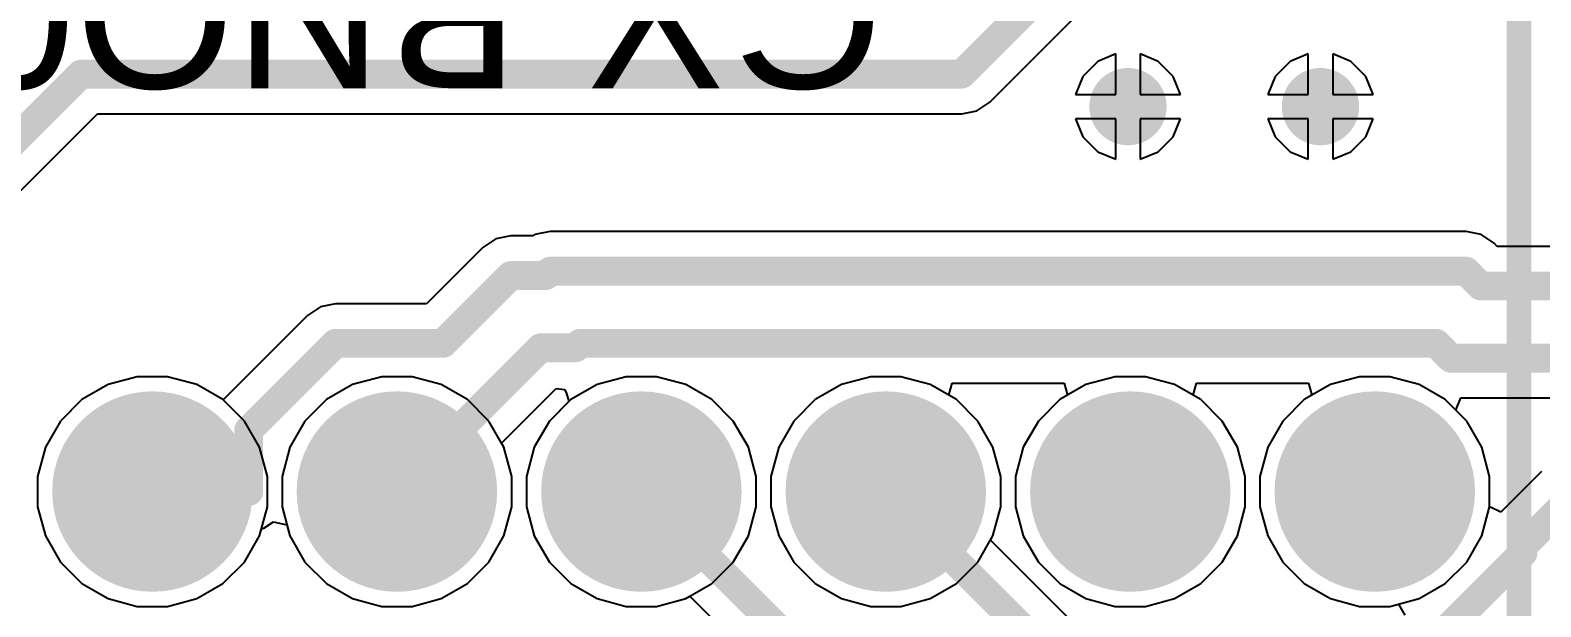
# Model space of a CAD drawing. Header units: inches. Extents: x -0.01 to 4.3, y -0.01 to 7.88.
# Drawn here: x 1.953 to 2.57, y 3.693 to 3.929 of the extents above; entities that cross this region are included whole.
import ezdxf

# ---------------------------------------------------------------- set-up
doc = ezdxf.new("R2010")
doc.units = ezdxf.units.IN
doc.header["$MEASUREMENT"] = 0
for name, color, linetype in [('Bottom Layer', 5, 'Continuous'), ('Bottom Solder', 6, 'Continuous'), ('Multi-Layer', 9, 'Continuous'), ('Pad Holes', 156, 'Continuous'), ('Top Layer', 1, 'Continuous'), ('Top Overlay', 2, 'Continuous'), ('Top Solder', 216, 'Continuous'), ('Via Holes', 16, 'Continuous')]:
    doc.layers.add(name, color=color, linetype=linetype)
doc.styles.add('Arial', font='', dxfattribs={"height": 0.2})
doc.styles.get('Arial').set_extended_font_data('Arial')

# ---------------------------------------------------------------- blocks, each defined once
blk = doc.blocks.new('GY_BNO055_______5')
at = {"layer": 'Bottom Layer'}
h = blk.add_hatch(color=5, dxfattribs=at)
edge = h.paths.add_edge_path()
edge.add_arc((0, 0.5), 0.037, 0, 360)
h = blk.add_hatch(color=5, dxfattribs=at)
edge = h.paths.add_edge_path()
edge.add_arc((0, 0.4), 0.037, 0, 360)
h = blk.add_hatch(color=5, dxfattribs=at)
edge = h.paths.add_edge_path()
edge.add_arc((0, 0.3), 0.037, 0, 360)
h = blk.add_hatch(color=5, dxfattribs=at)
edge = h.paths.add_edge_path()
edge.add_arc((0, 0.2), 0.037, 0, 360)
h = blk.add_hatch(color=5, dxfattribs=at)
edge = h.paths.add_edge_path()
edge.add_arc((0, 0.1), 0.037, 0, 360)
h = blk.add_hatch(color=5, dxfattribs=at)
edge = h.paths.add_edge_path()
edge.add_arc((0, 0), 0.037, 0, 360)
at = {"layer": 'Bottom Solder'}
h = blk.add_hatch(color=6, dxfattribs=at)
edge = h.paths.add_edge_path()
edge.add_arc((0, 0.5), 0.041, 0, 360)
h = blk.add_hatch(color=6, dxfattribs=at)
edge = h.paths.add_edge_path()
edge.add_arc((0, 0.4), 0.041, 0, 360)
h = blk.add_hatch(color=6, dxfattribs=at)
edge = h.paths.add_edge_path()
edge.add_arc((0, 0.3), 0.041, 0, 360)
h = blk.add_hatch(color=6, dxfattribs=at)
edge = h.paths.add_edge_path()
edge.add_arc((0, 0.2), 0.041, 0, 360)
h = blk.add_hatch(color=6, dxfattribs=at)
edge = h.paths.add_edge_path()
edge.add_arc((0, 0.1), 0.041, 0, 360)
h = blk.add_hatch(color=6, dxfattribs=at)
edge = h.paths.add_edge_path()
edge.add_arc((0, 0), 0.041, 0, 360)
at = {"layer": 'Multi-Layer'}
h = blk.add_hatch(color=9, dxfattribs=at)
edge = h.paths.add_edge_path()
edge.add_arc((0, 0.5), 0.037, 0, 360)
h = blk.add_hatch(color=9, dxfattribs=at)
edge = h.paths.add_edge_path()
edge.add_arc((0, 0.4), 0.037, 0, 360)
h = blk.add_hatch(color=9, dxfattribs=at)
edge = h.paths.add_edge_path()
edge.add_arc((0, 0.3), 0.037, 0, 360)
h = blk.add_hatch(color=9, dxfattribs=at)
edge = h.paths.add_edge_path()
edge.add_arc((0, 0.2), 0.037, 0, 360)
h = blk.add_hatch(color=9, dxfattribs=at)
edge = h.paths.add_edge_path()
edge.add_arc((0, 0.1), 0.037, 0, 360)
h = blk.add_hatch(color=9, dxfattribs=at)
edge = h.paths.add_edge_path()
edge.add_arc((0, 0), 0.037, 0, 360)
at = {"layer": 'Pad Holes'}
h = blk.add_hatch(color=7, dxfattribs=at)
edge = h.paths.add_edge_path()
edge.add_arc((0, 0.5), 0.02, 0, 360)
h = blk.add_hatch(color=7, dxfattribs=at)
edge = h.paths.add_edge_path()
edge.add_arc((0, 0.4), 0.02, 0, 360)
h = blk.add_hatch(color=7, dxfattribs=at)
edge = h.paths.add_edge_path()
edge.add_arc((0, 0.3), 0.02, 0, 360)
h = blk.add_hatch(color=7, dxfattribs=at)
edge = h.paths.add_edge_path()
edge.add_arc((0, 0.2), 0.02, 0, 360)
h = blk.add_hatch(color=7, dxfattribs=at)
edge = h.paths.add_edge_path()
edge.add_arc((0, 0.1), 0.02, 0, 360)
h = blk.add_hatch(color=7, dxfattribs=at)
edge = h.paths.add_edge_path()
edge.add_arc((0, 0), 0.02, 0, 360)
at = {"layer": 'Top Layer'}
h = blk.add_hatch(color=1, dxfattribs=at)
edge = h.paths.add_edge_path()
edge.add_arc((0, 0.5), 0.037, 0, 360)
h = blk.add_hatch(color=1, dxfattribs=at)
edge = h.paths.add_edge_path()
edge.add_arc((0, 0.4), 0.037, 0, 360)
h = blk.add_hatch(color=1, dxfattribs=at)
edge = h.paths.add_edge_path()
edge.add_arc((0, 0.3), 0.037, 0, 360)
h = blk.add_hatch(color=1, dxfattribs=at)
edge = h.paths.add_edge_path()
edge.add_arc((0, 0.2), 0.037, 0, 360)
h = blk.add_hatch(color=1, dxfattribs=at)
edge = h.paths.add_edge_path()
edge.add_arc((0, 0.1), 0.037, 0, 360)
h = blk.add_hatch(color=1, dxfattribs=at)
edge = h.paths.add_edge_path()
edge.add_arc((0, 0), 0.037, 0, 360)
at = {"layer": 'Top Solder'}
h = blk.add_hatch(color=216, dxfattribs=at)
edge = h.paths.add_edge_path()
edge.add_arc((0, 0.5), 0.041, 0, 360)
h = blk.add_hatch(color=216, dxfattribs=at)
edge = h.paths.add_edge_path()
edge.add_arc((0, 0.4), 0.041, 0, 360)
h = blk.add_hatch(color=216, dxfattribs=at)
edge = h.paths.add_edge_path()
edge.add_arc((0, 0.3), 0.041, 0, 360)
h = blk.add_hatch(color=216, dxfattribs=at)
edge = h.paths.add_edge_path()
edge.add_arc((0, 0.2), 0.041, 0, 360)
h = blk.add_hatch(color=216, dxfattribs=at)
edge = h.paths.add_edge_path()
edge.add_arc((0, 0.1), 0.041, 0, 360)
h = blk.add_hatch(color=216, dxfattribs=at)
edge = h.paths.add_edge_path()
edge.add_arc((0, 0), 0.041, 0, 360)
at = {"layer": 'Top Overlay'}
blk.add_lwpolyline([(-0.059, -0.059, 0.01, 0.01, 0), (0.419, -0.059, 0.01, 0.01, 0)], format="xyseb", dxfattribs=at)
at = {"layer": 'Top Overlay', "style": 'Arial'}
blk.add_text('GY-BNO055', height=0.06, rotation=90, dxfattribs=at).set_placement((0.225, 0.201))

msp = doc.modelspace()

# ---------------------------------------------------------------- hatches: boundary and pattern name
at = {"layer": 'Bottom Layer'}
h = msp.add_hatch(color=5, dxfattribs=at)
edge = h.paths.add_edge_path()
edge.add_arc((2.40157, 3.89764), 0.01181, 0, 360)
h = msp.add_hatch(color=5, dxfattribs=at)
edge = h.paths.add_edge_path()
edge.add_arc((2.48032, 3.89764), 0.01181, 0, 360)
at = {"layer": 'Bottom Solder'}
h = msp.add_hatch(color=6, dxfattribs=at)
edge = h.paths.add_edge_path()
edge.add_arc((2.40157, 3.89764), 0.01581, 0, 360)
h = msp.add_hatch(color=6, dxfattribs=at)
edge = h.paths.add_edge_path()
edge.add_arc((2.48032, 3.89764), 0.01581, 0, 360)
at = {"layer": 'Top Layer'}
h = msp.add_hatch(color=1, dxfattribs=at)
edge = h.paths.add_edge_path()
edge.add_arc((2.40157, 3.89764), 0.01181, 0, 360)
h = msp.add_hatch(color=1, dxfattribs=at)
edge = h.paths.add_edge_path()
edge.add_arc((2.48032, 3.89764), 0.01181, 0, 360)
at = {"layer": 'Top Solder'}
h = msp.add_hatch(color=216, dxfattribs=at)
edge = h.paths.add_edge_path()
edge.add_arc((2.40157, 3.89764), 0.01581, 0, 360)
h = msp.add_hatch(color=216, dxfattribs=at)
edge = h.paths.add_edge_path()
edge.add_arc((2.48032, 3.89764), 0.01581, 0, 360)
at = {"layer": 'Via Holes'}
h = msp.add_hatch(color=7, dxfattribs=at)
edge = h.paths.add_edge_path()
edge.add_arc((2.40157, 3.89764), 0.00591, 0, 360)
h = msp.add_hatch(color=7, dxfattribs=at)
edge = h.paths.add_edge_path()
edge.add_arc((2.48032, 3.89764), 0.00591, 0, 360)

# ---------------------------------------------------------------- linework, layer by layer
at = {"layer": 'Bottom Layer'}
for p, q in [((2.39657, 3.91917), (2.38922, 3.91613)), ((2.39657, 3.90264), (2.39657, 3.91917)), ((2.41393, 3.91613), (2.40657, 3.91917)), ((2.40657, 3.91917), (2.40657, 3.90264)), ((2.47532, 3.91917), (2.46796, 3.91613)), ((2.47532, 3.90264), (2.47532, 3.91917)), ((2.49267, 3.91613), (2.48531, 3.91917)), ((2.48531, 3.91917), (2.48531, 3.90264)), ((2.38922, 3.91613), (2.38308, 3.90999)), ((2.42007, 3.90999), (2.41393, 3.91613)), ((2.46796, 3.91613), (2.46182, 3.90999)), ((2.49881, 3.90999), (2.49267, 3.91613)), ((2.38308, 3.90999), (2.38004, 3.90264)), ((2.42311, 3.90264), (2.42007, 3.90999)), ((2.46182, 3.90999), (2.45878, 3.90264)), ((2.50185, 3.90264), (2.49881, 3.90999)), ((2.38004, 3.90264), (2.39657, 3.90264)), ((2.40657, 3.90264), (2.42311, 3.90264)), ((2.45878, 3.90264), (2.47532, 3.90264)), ((2.48531, 3.90264), (2.50185, 3.90264)), ((2.39657, 3.89264), (2.38004, 3.89264)), ((2.38004, 3.89264), (2.38308, 3.88528)), ((2.39657, 3.8761), (2.39657, 3.89264)), ((2.42311, 3.89264), (2.40657, 3.89264)), ((2.40657, 3.89264), (2.40657, 3.8761)), ((2.42007, 3.88528), (2.42311, 3.89264)), ((2.47532, 3.89264), (2.45878, 3.89264)), ((2.45878, 3.89264), (2.46182, 3.88528)), ((2.47532, 3.8761), (2.47532, 3.89264)), ((2.50185, 3.89264), (2.48531, 3.89264)), ((2.48531, 3.89264), (2.48531, 3.8761)), ((2.49881, 3.88528), (2.50185, 3.89264)), ((2.38308, 3.88528), (2.38922, 3.87915)), ((2.41393, 3.87915), (2.42007, 3.88528)), ((2.46182, 3.88528), (2.46796, 3.87915)), ((2.49267, 3.87915), (2.49881, 3.88528)), ((2.38922, 3.87915), (2.39657, 3.8761)), ((2.40657, 3.8761), (2.41393, 3.87915)), ((2.46796, 3.87915), (2.47532, 3.8761)), ((2.48531, 3.8761), (2.49267, 3.87915)), ((1.98438, 3.78395), (1.97366, 3.77777)), ((1.99633, 3.78716), (1.98438, 3.78395)), ((2.00871, 3.78716), (1.99633, 3.78716)), ((2.02066, 3.78395), (2.00871, 3.78716)), ((2.03138, 3.77777), (2.02066, 3.78395)), ((2.08438, 3.78395), (2.07366, 3.77777)), ((2.09633, 3.78716), (2.08438, 3.78395)), ((2.10871, 3.78716), (2.09633, 3.78716)), ((2.12066, 3.78395), (2.10871, 3.78716)), ((2.13138, 3.77777), (2.12066, 3.78395)), ((2.18438, 3.78395), (2.17366, 3.77777)), ((2.19633, 3.78716), (2.18438, 3.78395)), ((2.20871, 3.78716), (2.19633, 3.78716)), ((2.22066, 3.78395), (2.20871, 3.78716)), ((2.23138, 3.77777), (2.22066, 3.78395)), ((2.28438, 3.78395), (2.27366, 3.77777)), ((2.29633, 3.78716), (2.28438, 3.78395)), ((2.30871, 3.78716), (2.29633, 3.78716)), ((2.32066, 3.78395), (2.30871, 3.78716)), ((2.33138, 3.77777), (2.32066, 3.78395)), ((2.38438, 3.78395), (2.37366, 3.77777)), ((2.39633, 3.78716), (2.38438, 3.78395)), ((2.40871, 3.78716), (2.39633, 3.78716)), ((2.42066, 3.78395), (2.40871, 3.78716)), ((2.43138, 3.77777), (2.42066, 3.78395)), ((2.48438, 3.78395), (2.47366, 3.77777)), ((2.49633, 3.78716), (2.48438, 3.78395)), ((2.50871, 3.78716), (2.49633, 3.78716)), ((2.52066, 3.78395), (2.50871, 3.78716)), ((2.53138, 3.77777), (2.52066, 3.78395)), ((1.97366, 3.77777), (1.96491, 3.76902)), ((2.04013, 3.76902), (2.03138, 3.77777)), ((2.07366, 3.77777), (2.06491, 3.76902)), ((2.14013, 3.76902), (2.13138, 3.77777)), ((2.17366, 3.77777), (2.16491, 3.76902)), ((2.24013, 3.76902), (2.23138, 3.77777)), ((2.27366, 3.77777), (2.26491, 3.76902)), ((2.34013, 3.76902), (2.33138, 3.77777)), ((2.37366, 3.77777), (2.36491, 3.76902)), ((2.44013, 3.76902), (2.43138, 3.77777)), ((2.47366, 3.77777), (2.46491, 3.76902)), ((2.54013, 3.76902), (2.53138, 3.77777)), ((1.96491, 3.76902), (1.95872, 3.7583)), ((2.04632, 3.7583), (2.04013, 3.76902)), ((2.06491, 3.76902), (2.05872, 3.7583)), ((2.14632, 3.7583), (2.14013, 3.76902)), ((2.16491, 3.76902), (2.15872, 3.7583)), ((2.24632, 3.7583), (2.24013, 3.76902)), ((2.26491, 3.76902), (2.25872, 3.7583)), ((2.34632, 3.7583), (2.34013, 3.76902)), ((2.36491, 3.76902), (2.35872, 3.7583)), ((2.44632, 3.7583), (2.44013, 3.76902)), ((2.46491, 3.76902), (2.45872, 3.7583)), ((2.54632, 3.7583), (2.54013, 3.76902)), ((1.95872, 3.7583), (1.95552, 3.74635)), ((2.04952, 3.74635), (2.04632, 3.7583)), ((2.05872, 3.7583), (2.05552, 3.74635)), ((2.14952, 3.74635), (2.14632, 3.7583)), ((2.15872, 3.7583), (2.15552, 3.74635)), ((2.24952, 3.74635), (2.24632, 3.7583)), ((2.25872, 3.7583), (2.25552, 3.74635)), ((2.34952, 3.74635), (2.34632, 3.7583)), ((2.35872, 3.7583), (2.35552, 3.74635)), ((2.44952, 3.74635), (2.44632, 3.7583)), ((2.45872, 3.7583), (2.45552, 3.74635)), ((2.54952, 3.74635), (2.54632, 3.7583)), ((1.95552, 3.74635), (1.95552, 3.73397)), ((2.04952, 3.73397), (2.04952, 3.74635)), ((2.05552, 3.74635), (2.05552, 3.73397)), ((2.14952, 3.73397), (2.14952, 3.74635)), ((2.15552, 3.74635), (2.15552, 3.73397)), ((2.24952, 3.73397), (2.24952, 3.74635)), ((2.25552, 3.74635), (2.25552, 3.73397)), ((2.34952, 3.73397), (2.34952, 3.74635)), ((2.35552, 3.74635), (2.35552, 3.73397)), ((2.44952, 3.73397), (2.44952, 3.74635)), ((2.45552, 3.74635), (2.45552, 3.73397)), ((2.54952, 3.73422), (2.54952, 3.74635)), ((2.57078, 3.74841), (2.55409, 3.73173)), ((1.95552, 3.73397), (1.95872, 3.72202)), ((2.04632, 3.72202), (2.04952, 3.73397)), ((2.05552, 3.73397), (2.05872, 3.72202)), ((2.14632, 3.72202), (2.14952, 3.73397)), ((2.15552, 3.73397), (2.15872, 3.72202)), ((2.24632, 3.72202), (2.24952, 3.73397)), ((2.25552, 3.73397), (2.25872, 3.72202)), ((2.34632, 3.72202), (2.34952, 3.73397)), ((2.35552, 3.73397), (2.35872, 3.72202)), ((2.44632, 3.72202), (2.44952, 3.73397)), ((2.45552, 3.73397), (2.45872, 3.72202)), ((2.55013, 3.73367), (2.54952, 3.73422)), ((2.55409, 3.73173), (2.55013, 3.73367)), ((1.95872, 3.72202), (1.96491, 3.7113)), ((2.04013, 3.7113), (2.04632, 3.72202)), ((2.05872, 3.72202), (2.06491, 3.7113)), ((2.14013, 3.7113), (2.14632, 3.72202)), ((2.15872, 3.72202), (2.16491, 3.7113)), ((2.24013, 3.7113), (2.24632, 3.72202)), ((2.25872, 3.72202), (2.26491, 3.7113)), ((2.34013, 3.7113), (2.34632, 3.72202)), ((2.35872, 3.72202), (2.36491, 3.7113)), ((2.44013, 3.7113), (2.44632, 3.72202)), ((2.45872, 3.72202), (2.46491, 3.7113)), ((1.96491, 3.7113), (1.97366, 3.70255)), ((2.03138, 3.70255), (2.04013, 3.7113)), ((2.06491, 3.7113), (2.07366, 3.70255)), ((2.13138, 3.70255), (2.14013, 3.7113)), ((2.16491, 3.7113), (2.17366, 3.70255)), ((2.23138, 3.70255), (2.24013, 3.7113)), ((2.26491, 3.7113), (2.27366, 3.70255)), ((2.33138, 3.70255), (2.34013, 3.7113)), ((2.36491, 3.7113), (2.37366, 3.70255)), ((2.43138, 3.70255), (2.44013, 3.7113)), ((2.46491, 3.7113), (2.47366, 3.70255)), ((1.97366, 3.70255), (1.98438, 3.69636)), ((2.02066, 3.69636), (2.03138, 3.70255)), ((2.07366, 3.70255), (2.08438, 3.69636)), ((2.12066, 3.69636), (2.13138, 3.70255)), ((2.17366, 3.70255), (2.18438, 3.69636)), ((2.22066, 3.69636), (2.23138, 3.70255)), ((2.27366, 3.70255), (2.28438, 3.69636)), ((2.32066, 3.69636), (2.33138, 3.70255)), ((2.37366, 3.70255), (2.38438, 3.69636)), ((2.42066, 3.69636), (2.43138, 3.70255)), ((2.47366, 3.70255), (2.48438, 3.69636)), ((1.98438, 3.69636), (1.99633, 3.69316)), ((2.00871, 3.69316), (2.02066, 3.69636)), ((2.08438, 3.69636), (2.09633, 3.69316)), ((2.10871, 3.69316), (2.12066, 3.69636)), ((2.18438, 3.69636), (2.19633, 3.69316)), ((2.20871, 3.69316), (2.22066, 3.69636)), ((2.28438, 3.69636), (2.29633, 3.69316)), ((2.30871, 3.69316), (2.32066, 3.69636)), ((2.38438, 3.69636), (2.39633, 3.69316)), ((2.40871, 3.69316), (2.42066, 3.69636)), ((2.48438, 3.69636), (2.49633, 3.69316)), ((1.99633, 3.69316), (2.00871, 3.69316)), ((2.09633, 3.69316), (2.10871, 3.69316)), ((2.19633, 3.69316), (2.20871, 3.69316)), ((2.29633, 3.69316), (2.30871, 3.69316)), ((2.39633, 3.69316), (2.40871, 3.69316)), ((2.49633, 3.69316), (2.50871, 3.69316)), ((2.50871, 3.69316), (2.51218, 3.69409)), ((2.51218, 3.69409), (2.51476, 3.6896))]:
    msp.add_line(p, q, dxfattribs=at)
for points in [[(2.56314, 3.71784, 0.01181, 0.01181, 0), (2.587, 3.7417, 0.01181, 0.01181, 0)], [(2.52763, 3.67954, 0.01181, 0.01181, 0), (2.56314, 3.71505, 0.01181, 0.01181, 0)], [(2.56314, 3.71505, 0.01181, 0.01181, 0), (2.56314, 3.71784, 0.01181, 0.01181, 0)]]:
    msp.add_lwpolyline(points, format="xyseb", dxfattribs=at)
for points in [[(2.56019, 3.71784, 0.00591, 0.00591, 1), (2.56609, 3.71784, 0.00591, 0.00591, 1)], [(2.56019, 3.71784, 0.00591, 0.00591, 1), (2.56609, 3.71784, 0.00591, 0.00591, 1)], [(2.56019, 3.71505, 0.00591, 0.00591, 1), (2.56609, 3.71505, 0.00591, 0.00591, 1)], [(2.56019, 3.71505, 0.00591, 0.00591, 1), (2.56609, 3.71505, 0.00591, 0.00591, 1)]]:
    msp.add_lwpolyline(points, format="xyseb", close=True, dxfattribs=at)
at = {"layer": 'Top Layer'}
for p, q in [((2.34502, 3.89949), (2.72624, 4.2807)), ((2.39657, 3.91917), (2.38922, 3.91613)), ((2.39657, 3.90264), (2.39657, 3.91917)), ((2.41393, 3.91613), (2.40657, 3.91917)), ((2.40657, 3.91917), (2.40657, 3.90264)), ((2.47532, 3.91917), (2.46796, 3.91613)), ((2.47532, 3.90264), (2.47532, 3.91917)), ((2.49267, 3.91613), (2.48531, 3.91917)), ((2.48531, 3.91917), (2.48531, 3.90264)), ((2.38922, 3.91613), (2.38308, 3.90999)), ((2.42007, 3.90999), (2.41393, 3.91613)), ((2.46796, 3.91613), (2.46182, 3.90999)), ((2.49881, 3.90999), (2.49267, 3.91613)), ((2.38308, 3.90999), (2.38004, 3.90264)), ((2.42311, 3.90264), (2.42007, 3.90999)), ((2.46182, 3.90999), (2.45878, 3.90264)), ((2.50185, 3.90264), (2.49881, 3.90999)), ((2.33976, 3.89597), (2.34502, 3.89949)), ((2.38004, 3.90264), (2.39657, 3.90264)), ((2.40657, 3.90264), (2.42311, 3.90264)), ((2.45878, 3.90264), (2.47532, 3.90264)), ((2.48531, 3.90264), (2.50185, 3.90264)), ((1.84532, 3.76002), (1.98003, 3.89474)), ((1.98003, 3.89474), (2.33355, 3.89474)), ((2.33355, 3.89474), (2.33976, 3.89597)), ((2.39657, 3.89264), (2.38004, 3.89264)), ((2.38004, 3.89264), (2.38308, 3.88528)), ((2.39657, 3.8761), (2.39657, 3.89264)), ((2.42311, 3.89264), (2.40657, 3.89264)), ((2.40657, 3.89264), (2.40657, 3.8761)), ((2.42007, 3.88528), (2.42311, 3.89264)), ((2.47532, 3.89264), (2.45878, 3.89264)), ((2.45878, 3.89264), (2.46182, 3.88528)), ((2.47532, 3.8761), (2.47532, 3.89264)), ((2.50185, 3.89264), (2.48531, 3.89264)), ((2.48531, 3.89264), (2.48531, 3.8761)), ((2.49881, 3.88528), (2.50185, 3.89264)), ((2.38308, 3.88528), (2.38922, 3.87915)), ((2.41393, 3.87915), (2.42007, 3.88528)), ((2.46182, 3.88528), (2.46796, 3.87915)), ((2.49267, 3.87915), (2.49881, 3.88528)), ((2.38922, 3.87915), (2.39657, 3.8761)), ((2.40657, 3.8761), (2.41393, 3.87915)), ((2.46796, 3.87915), (2.47532, 3.8761)), ((2.48531, 3.8761), (2.49267, 3.87915)), ((2.14293, 3.84351), (2.13766, 3.83999)), ((2.14913, 3.84474), (2.14293, 3.84351)), ((2.15816, 3.84474), (2.14913, 3.84474)), ((2.15897, 3.84529), (2.15816, 3.84474)), ((2.16518, 3.84652), (2.15897, 3.84529)), ((2.53986, 3.84652), (2.16518, 3.84652)), ((2.54607, 3.84529), (2.53986, 3.84652)), ((2.55133, 3.84177), (2.54607, 3.84529)), ((2.13766, 3.83999), (2.11467, 3.817)), ((2.55265, 3.84045), (2.55133, 3.84177)), ((2.93606, 3.84045), (2.55265, 3.84045)), ((2.0712, 3.81576), (2.06594, 3.81225)), ((2.07741, 3.817), (2.0712, 3.81576)), ((2.11467, 3.817), (2.07741, 3.817)), ((2.06594, 3.81225), (2.03142, 3.77773)), ((1.98438, 3.78395), (1.97366, 3.77777)), ((1.99633, 3.78716), (1.98438, 3.78395)), ((2.00871, 3.78716), (1.99633, 3.78716)), ((2.02066, 3.78395), (2.00871, 3.78716)), ((2.03138, 3.77777), (2.02066, 3.78395)), ((2.14532, 3.76002), (2.16763, 3.78233)), ((2.16763, 3.78233), (2.17102, 3.78191)), ((2.17102, 3.78191), (2.17181, 3.78067)), ((2.32827, 3.77956), (2.32961, 3.78456)), ((2.32961, 3.78456), (2.37543, 3.78456)), ((2.37543, 3.78456), (2.37677, 3.77956)), ((2.42827, 3.77956), (2.42961, 3.78456)), ((2.42961, 3.78456), (2.47543, 3.78456)), ((2.47543, 3.78456), (2.47677, 3.77956)), ((1.97366, 3.77777), (1.96491, 3.76902)), ((2.03142, 3.77773), (2.03138, 3.77777)), ((2.17288, 3.77699), (2.16491, 3.76902)), ((2.17181, 3.78067), (2.17288, 3.77699)), ((2.33138, 3.77777), (2.32827, 3.77956)), ((2.34013, 3.76902), (2.33138, 3.77777)), ((2.37366, 3.77777), (2.36491, 3.76902)), ((2.37677, 3.77956), (2.37366, 3.77777)), ((2.43138, 3.77777), (2.42827, 3.77956)), ((2.44013, 3.76902), (2.43138, 3.77777)), ((2.47366, 3.77777), (2.46491, 3.76902)), ((2.47677, 3.77956), (2.47366, 3.77777)), ((2.53566, 3.77349), (2.53773, 3.77849)), ((2.53773, 3.77849), (2.89149, 3.77849)), ((2.54013, 3.76902), (2.53566, 3.77349)), ((1.96491, 3.76902), (1.95872, 3.7583)), ((2.16491, 3.76902), (2.15872, 3.7583)), ((2.34632, 3.7583), (2.34013, 3.76902)), ((2.36491, 3.76902), (2.35872, 3.7583)), ((2.44632, 3.7583), (2.44013, 3.76902)), ((2.46491, 3.76902), (2.45872, 3.7583)), ((2.54632, 3.7583), (2.54013, 3.76902)), ((1.95872, 3.7583), (1.95552, 3.74635)), ((2.14632, 3.7583), (2.14532, 3.76002)), ((2.14952, 3.74635), (2.14632, 3.7583)), ((2.15872, 3.7583), (2.15552, 3.74635)), ((2.34952, 3.74635), (2.34632, 3.7583)), ((2.35872, 3.7583), (2.35552, 3.74635)), ((2.44952, 3.74635), (2.44632, 3.7583)), ((2.45872, 3.7583), (2.45552, 3.74635)), ((2.54952, 3.74635), (2.54632, 3.7583)), ((1.95552, 3.74635), (1.95552, 3.73397)), ((2.14952, 3.73397), (2.14952, 3.74635)), ((2.15552, 3.74635), (2.15552, 3.73397)), ((2.34952, 3.73397), (2.34952, 3.74635)), ((2.35552, 3.74635), (2.35552, 3.73397)), ((2.44952, 3.73397), (2.44952, 3.74635)), ((2.45552, 3.74635), (2.45552, 3.73397)), ((2.54952, 3.73397), (2.54952, 3.74635)), ((1.95552, 3.73397), (1.95872, 3.72202)), ((2.14632, 3.72202), (2.14952, 3.73397)), ((2.15552, 3.73397), (2.15872, 3.72202)), ((2.34632, 3.72202), (2.34952, 3.73397)), ((2.35552, 3.73397), (2.35872, 3.72202)), ((2.44632, 3.72202), (2.44952, 3.73397)), ((2.45552, 3.73397), (2.45872, 3.72202)), ((2.54632, 3.72202), (2.54952, 3.73397)), ((2.0481, 3.72517), (2.052, 3.72778)), ((2.052, 3.72778), (2.0575, 3.72657)), ((2.0575, 3.72657), (2.05872, 3.72202)), ((1.95872, 3.72202), (1.96491, 3.7113)), ((2.04013, 3.7113), (2.04632, 3.72202)), ((2.04632, 3.72202), (2.04711, 3.72498)), ((2.04711, 3.72498), (2.0481, 3.72517)), ((2.05872, 3.72202), (2.06491, 3.7113)), ((2.14013, 3.7113), (2.14632, 3.72202)), ((2.15872, 3.72202), (2.16491, 3.7113)), ((2.34532, 3.72029), (2.34632, 3.72202)), ((2.48796, 3.57765), (2.34532, 3.72029)), ((2.35872, 3.72202), (2.36491, 3.7113)), ((2.44013, 3.7113), (2.44632, 3.72202)), ((2.45872, 3.72202), (2.46491, 3.7113)), ((2.54013, 3.7113), (2.54632, 3.72202)), ((1.96491, 3.7113), (1.97366, 3.70255)), ((2.03138, 3.70255), (2.04013, 3.7113)), ((2.06491, 3.7113), (2.07366, 3.70255)), ((2.13138, 3.70255), (2.14013, 3.7113)), ((2.16491, 3.7113), (2.17366, 3.70255)), ((2.36491, 3.7113), (2.37366, 3.70255)), ((2.43138, 3.70255), (2.44013, 3.7113)), ((2.46491, 3.7113), (2.47366, 3.70255)), ((2.53138, 3.70255), (2.54013, 3.7113)), ((1.97366, 3.70255), (1.98438, 3.69636)), ((2.02066, 3.69636), (2.03138, 3.70255)), ((2.07366, 3.70255), (2.08438, 3.69636)), ((2.12066, 3.69636), (2.13138, 3.70255)), ((2.17366, 3.70255), (2.18438, 3.69636)), ((2.37366, 3.70255), (2.38438, 3.69636)), ((2.42066, 3.69636), (2.43138, 3.70255)), ((2.47366, 3.70255), (2.48438, 3.69636)), ((2.52066, 3.69636), (2.53138, 3.70255)), ((1.98438, 3.69636), (1.99633, 3.69316)), ((2.00871, 3.69316), (2.02066, 3.69636)), ((2.08438, 3.69636), (2.09633, 3.69316)), ((2.10871, 3.69316), (2.12066, 3.69636)), ((2.18438, 3.69636), (2.19633, 3.69316)), ((2.20871, 3.69316), (2.22066, 3.69636)), ((2.22066, 3.69636), (2.22239, 3.69736)), ((2.22239, 3.69736), (2.29921, 3.62053)), ((2.38438, 3.69636), (2.39633, 3.69316)), ((2.40871, 3.69316), (2.42066, 3.69636)), ((2.48438, 3.69636), (2.49633, 3.69316)), ((2.50871, 3.69316), (2.52066, 3.69636)), ((1.99633, 3.69316), (2.00871, 3.69316)), ((2.09633, 3.69316), (2.10871, 3.69316)), ((2.19633, 3.69316), (2.20871, 3.69316)), ((2.39633, 3.69316), (2.40871, 3.69316)), ((2.49633, 3.69316), (2.50871, 3.69316))]:
    msp.add_line(p, q, dxfattribs=at)
for points in [[(2.33355, 3.91095, 0.01181, 0.01181, 0), (2.71477, 4.29217, 0.01181, 0.01181, 0)], [(1.80252, 3.74016, 0.01181, 0.01181, 0), (1.97332, 3.91095, 0.01181, 0.01181, 0)], [(1.97332, 3.91095, 0.01181, 0.01181, 0), (2.33355, 3.91095, 0.01181, 0.01181, 0)], [(2.12138, 3.80078, 0.01181, 0.01181, 0), (2.14913, 3.82853, 0.01181, 0.01181, 0)], [(2.14913, 3.82853, 0.01181, 0.01181, 0), (2.1634, 3.82853, 0.01181, 0.01181, 0)], [(2.1634, 3.82853, 0.01181, 0.01181, 0), (2.16518, 3.83031, 0.01181, 0.01181, 0)], [(2.16518, 3.83031, 0.01181, 0.01181, 0), (2.53986, 3.83031, 0.01181, 0.01181, 0)], [(2.53986, 3.83031, 0.01181, 0.01181, 0), (2.54594, 3.82423, 0.01181, 0.01181, 0)], [(2.54594, 3.82423, 0.01181, 0.01181, 0), (2.96868, 3.82423, 0.01181, 0.01181, 0)], [(2.0419, 3.76527, 0.01181, 0.01181, 0), (2.07741, 3.80078, 0.01181, 0.01181, 0)], [(2.07741, 3.80078, 0.01181, 0.01181, 0), (2.12138, 3.80078, 0.01181, 0.01181, 0)], [(2.17563, 3.799, 0.01181, 0.01181, 0), (2.17741, 3.80078, 0.01181, 0.01181, 0)], [(2.17741, 3.80078, 0.01181, 0.01181, 0), (2.52763, 3.80078, 0.01181, 0.01181, 0)], [(2.52763, 3.80078, 0.01181, 0.01181, 0), (2.5337, 3.7947, 0.01181, 0.01181, 0)], [(2.10252, 3.74016, 0.01181, 0.01181, 0), (2.16136, 3.799, 0.01181, 0.01181, 0)], [(2.16136, 3.799, 0.01181, 0.01181, 0), (2.17563, 3.799, 0.01181, 0.01181, 0)], [(2.5337, 3.7947, 0.01181, 0.01181, 0), (2.89821, 3.7947, 0.01181, 0.01181, 0)], [(2.0419, 3.74016, 0.01181, 0.01181, 0), (2.0419, 3.76527, 0.01181, 0.01181, 0)], [(2.00252, 3.74016, 0.01181, 0.01181, 0), (2.0419, 3.74016, 0.01181, 0.01181, 0)], [(2.20252, 3.74016, 0.01181, 0.01181, 0), (2.31068, 3.632, 0.01181, 0.01181, 0)], [(2.30252, 3.74016, 0.01181, 0.01181, 0), (2.48125, 3.56143, 0.01181, 0.01181, 0)]]:
    msp.add_lwpolyline(points, format="xyseb", dxfattribs=at)
for points in [[(1.97036, 3.91095, 0.00591, 0.00591, 1), (1.97627, 3.91095, 0.00591, 0.00591, 1)], [(1.97036, 3.91095, 0.00591, 0.00591, 1), (1.97627, 3.91095, 0.00591, 0.00591, 1)], [(2.3306, 3.91095, 0.00591, 0.00591, 1), (2.33651, 3.91095, 0.00591, 0.00591, 1)], [(2.3306, 3.91095, 0.00591, 0.00591, 1), (2.33651, 3.91095, 0.00591, 0.00591, 1)], [(2.14618, 3.82853, 0.00591, 0.00591, 1), (2.15208, 3.82853, 0.00591, 0.00591, 1)], [(2.14618, 3.82853, 0.00591, 0.00591, 1), (2.15208, 3.82853, 0.00591, 0.00591, 1)], [(2.16045, 3.82853, 0.00591, 0.00591, 1), (2.16635, 3.82853, 0.00591, 0.00591, 1)], [(2.16045, 3.82853, 0.00591, 0.00591, 1), (2.16635, 3.82853, 0.00591, 0.00591, 1)], [(2.16223, 3.83031, 0.00591, 0.00591, 1), (2.16813, 3.83031, 0.00591, 0.00591, 1)], [(2.16223, 3.83031, 0.00591, 0.00591, 1), (2.16813, 3.83031, 0.00591, 0.00591, 1)], [(2.53691, 3.83031, 0.00591, 0.00591, 1), (2.54281, 3.83031, 0.00591, 0.00591, 1)], [(2.53691, 3.83031, 0.00591, 0.00591, 1), (2.54281, 3.83031, 0.00591, 0.00591, 1)], [(2.54298, 3.82423, 0.00591, 0.00591, 1), (2.54889, 3.82423, 0.00591, 0.00591, 1)], [(2.54298, 3.82423, 0.00591, 0.00591, 1), (2.54889, 3.82423, 0.00591, 0.00591, 1)], [(2.07446, 3.80078, 0.00591, 0.00591, 1), (2.08036, 3.80078, 0.00591, 0.00591, 1)], [(2.07446, 3.80078, 0.00591, 0.00591, 1), (2.08036, 3.80078, 0.00591, 0.00591, 1)], [(2.11843, 3.80078, 0.00591, 0.00591, 1), (2.12434, 3.80078, 0.00591, 0.00591, 1)], [(2.11843, 3.80078, 0.00591, 0.00591, 1), (2.12434, 3.80078, 0.00591, 0.00591, 1)], [(2.17446, 3.80078, 0.00591, 0.00591, 1), (2.18036, 3.80078, 0.00591, 0.00591, 1)], [(2.17446, 3.80078, 0.00591, 0.00591, 1), (2.18036, 3.80078, 0.00591, 0.00591, 1)], [(2.52468, 3.80078, 0.00591, 0.00591, 1), (2.53058, 3.80078, 0.00591, 0.00591, 1)], [(2.52468, 3.80078, 0.00591, 0.00591, 1), (2.53058, 3.80078, 0.00591, 0.00591, 1)], [(2.15841, 3.799, 0.00591, 0.00591, 1), (2.16431, 3.799, 0.00591, 0.00591, 1)], [(2.15841, 3.799, 0.00591, 0.00591, 1), (2.16431, 3.799, 0.00591, 0.00591, 1)], [(2.17268, 3.799, 0.00591, 0.00591, 1), (2.17858, 3.799, 0.00591, 0.00591, 1)], [(2.17268, 3.799, 0.00591, 0.00591, 1), (2.17858, 3.799, 0.00591, 0.00591, 1)], [(2.53075, 3.7947, 0.00591, 0.00591, 1), (2.53666, 3.7947, 0.00591, 0.00591, 1)], [(2.53075, 3.7947, 0.00591, 0.00591, 1), (2.53666, 3.7947, 0.00591, 0.00591, 1)], [(2.03895, 3.76527, 0.00591, 0.00591, 1), (2.04485, 3.76527, 0.00591, 0.00591, 1)], [(2.03895, 3.76527, 0.00591, 0.00591, 1), (2.04485, 3.76527, 0.00591, 0.00591, 1)], [(1.99957, 3.74016, 0.00591, 0.00591, 1), (2.00547, 3.74016, 0.00591, 0.00591, 1)], [(2.03895, 3.74016, 0.00591, 0.00591, 1), (2.04485, 3.74016, 0.00591, 0.00591, 1)], [(2.03895, 3.74016, 0.00591, 0.00591, 1), (2.04485, 3.74016, 0.00591, 0.00591, 1)], [(2.09957, 3.74016, 0.00591, 0.00591, 1), (2.10547, 3.74016, 0.00591, 0.00591, 1)], [(2.19957, 3.74016, 0.00591, 0.00591, 1), (2.20547, 3.74016, 0.00591, 0.00591, 1)], [(2.29957, 3.74016, 0.00591, 0.00591, 1), (2.30547, 3.74016, 0.00591, 0.00591, 1)]]:
    msp.add_lwpolyline(points, format="xyseb", close=True, dxfattribs=at)

# ---------------------------------------------------------------- block references
at = {"rotation": 90}
msp.add_blockref('GY_BNO055_______5', (2.50252, 3.74016), dxfattribs=at)

doc.saveas('drawing.dxf')
